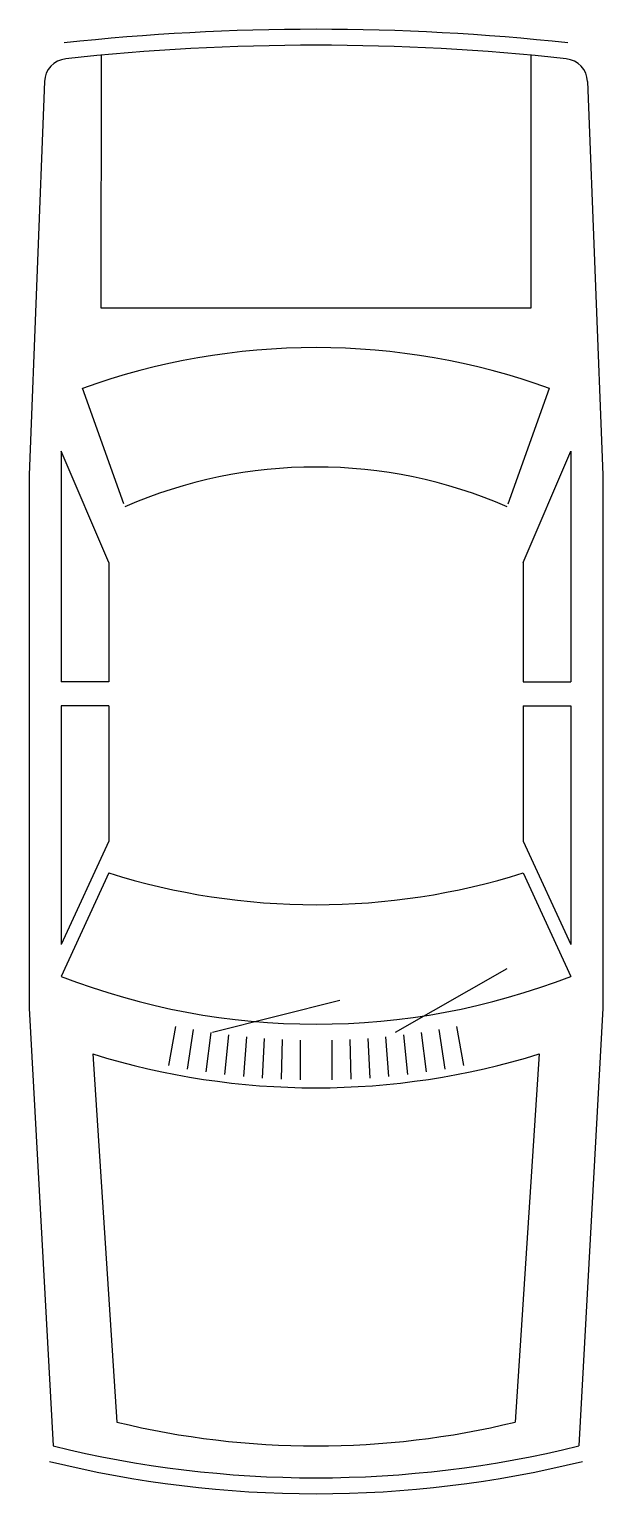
# Model space of a CAD drawing. Header units: metres. Extents: x -0.86 to 0.86, y 0 to 4.42.
import ezdxf

# ---------------------------------------------------------------- set-up
doc = ezdxf.new("R2010")
doc.units = ezdxf.units.M

msp = doc.modelspace()

# ---------------------------------------------------------------- linework, layer by layer
for p, q in [((-0.6476, 4.3395), (-0.648, 3.576)), ((0.648, 3.576), (0.648, 4.3395)), ((-0.8184, 4.2582), (-0.864, 3.072)), ((0.8184, 4.2582), (0.864, 3.072)), ((-0.648, 3.576), (0.648, 3.576)), ((-0.5791, 2.9846), (-0.7036, 3.3333)), ((0.5791, 2.9846), (0.7036, 3.3333)), ((-0.768, 3.144), (-0.768, 2.448)), ((-0.624, 2.808), (-0.768, 3.144)), ((0.624, 2.808), (0.768, 3.144)), ((0.768, 3.144), (0.768, 2.448)), ((-0.864, 3.072), (-0.864, 1.464)), ((0.864, 3.072), (0.864, 1.464)), ((-0.624, 2.808), (-0.624, 2.448)), ((0.624, 2.808), (0.624, 2.448)), ((-0.624, 2.448), (-0.768, 2.448)), ((0.624, 2.448), (0.768, 2.448)), ((-0.624, 2.376), (-0.768, 2.376)), ((-0.768, 2.376), (-0.768, 1.656)), ((-0.624, 2.376), (-0.624, 1.968)), ((0.624, 2.376), (0.624, 1.968)), ((0.624, 2.376), (0.768, 2.376)), ((0.768, 2.376), (0.768, 1.656)), ((-0.624, 1.968), (-0.768, 1.656)), ((0.624, 1.968), (0.768, 1.656)), ((-0.624, 1.872), (-0.768, 1.56)), ((0.624, 1.872), (0.768, 1.56)), ((0.24, 1.392), (0.576, 1.584)), ((-0.864, 1.464), (-0.792, 0.144)), ((-0.312, 1.392), (0.072, 1.488)), ((0.864, 1.464), (0.792, 0.144)), ((-0.4237, 1.4093), (-0.4446, 1.2911)), ((-0.3706, 1.3994), (-0.3885, 1.2807)), ((-0.3172, 1.3908), (-0.3321, 1.2717)), ((-0.2636, 1.3836), (-0.2756, 1.2641)), ((-0.2099, 1.3776), (-0.2188, 1.258)), ((-0.156, 1.3731), (-0.162, 1.2532)), ((-0.102, 1.3699), (-0.105, 1.2499)), ((0.102, 1.3699), (0.105, 1.2499)), ((0.156, 1.3731), (0.162, 1.2532)), ((0.2099, 1.3776), (0.2188, 1.258)), ((0.2636, 1.3836), (0.2756, 1.2641)), ((0.3172, 1.3908), (0.3321, 1.2717)), ((0.3706, 1.3994), (0.3885, 1.2807)), ((0.4237, 1.4093), (0.4446, 1.2911)), ((-0.6724, 1.3262), (-0.6, 0.216)), ((-0.048, 1.368), (-0.048, 1.248)), ((0.048, 1.368), (0.048, 1.248)), ((0.6724, 1.3262), (0.6, 0.216))]:
    msp.add_line(p, q)
for centre, radius, start, end in [((0, -2.592), 7.008, 83.77883, 96.22117), ((0, -2.592), 6.96, 83.77883, 96.22117), ((-0.7464, 4.2554), 0.072, 96.2212, 177.7974), ((0.7464, 4.2554), 0.072, 2.2026, 83.7788), ((0, 1.3776), 2.0784, 70.2127, 109.7873), ((0, 1.6536), 1.4424, 66.4634, 113.5366), ((0, 3.852), 2.076, 252.5077, 287.4923), ((0, 3.536), 2.12, 248.7607, 291.2393), ((0, 3.488), 2.264, 252.7227, 287.2773), ((0, 2.68), 2.536, 256.3145, 283.6855), ((0, 3.363), 3.315, 256.1775, 283.8225), ((0, 3.363), 3.363, 256.1775, 283.8225)]:
    msp.add_arc(centre, radius, start, end)

doc.saveas('drawing.dxf')
